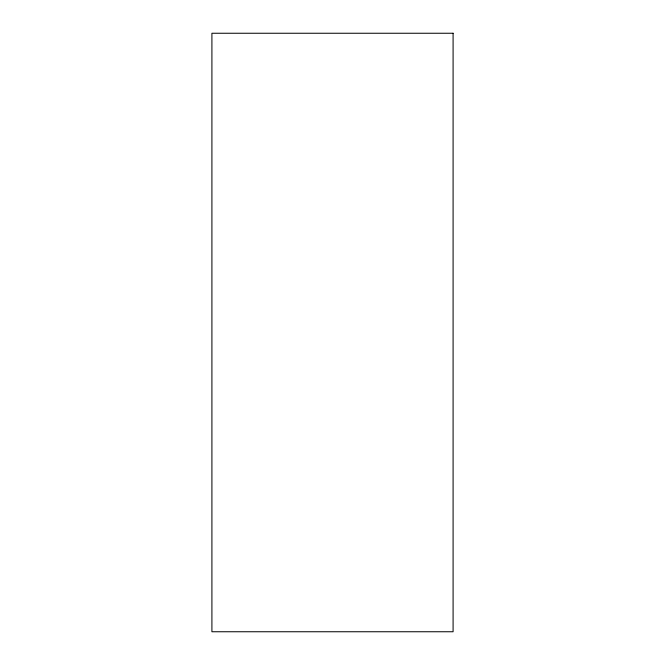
<?xml version="1.0" encoding="UTF-8"?>
<svg xmlns="http://www.w3.org/2000/svg" width="665" height="665" viewBox="0 0 665 665"><rect width="100%" height="100%" fill="white"/><g stroke="black" fill="none" stroke-linecap="round" stroke-linejoin="round"><path stroke-width="1" d="M453.089 33.25L211.911 33.25L211.911 631.75L453.089 631.75L453.089 33.25"/></g></svg>
